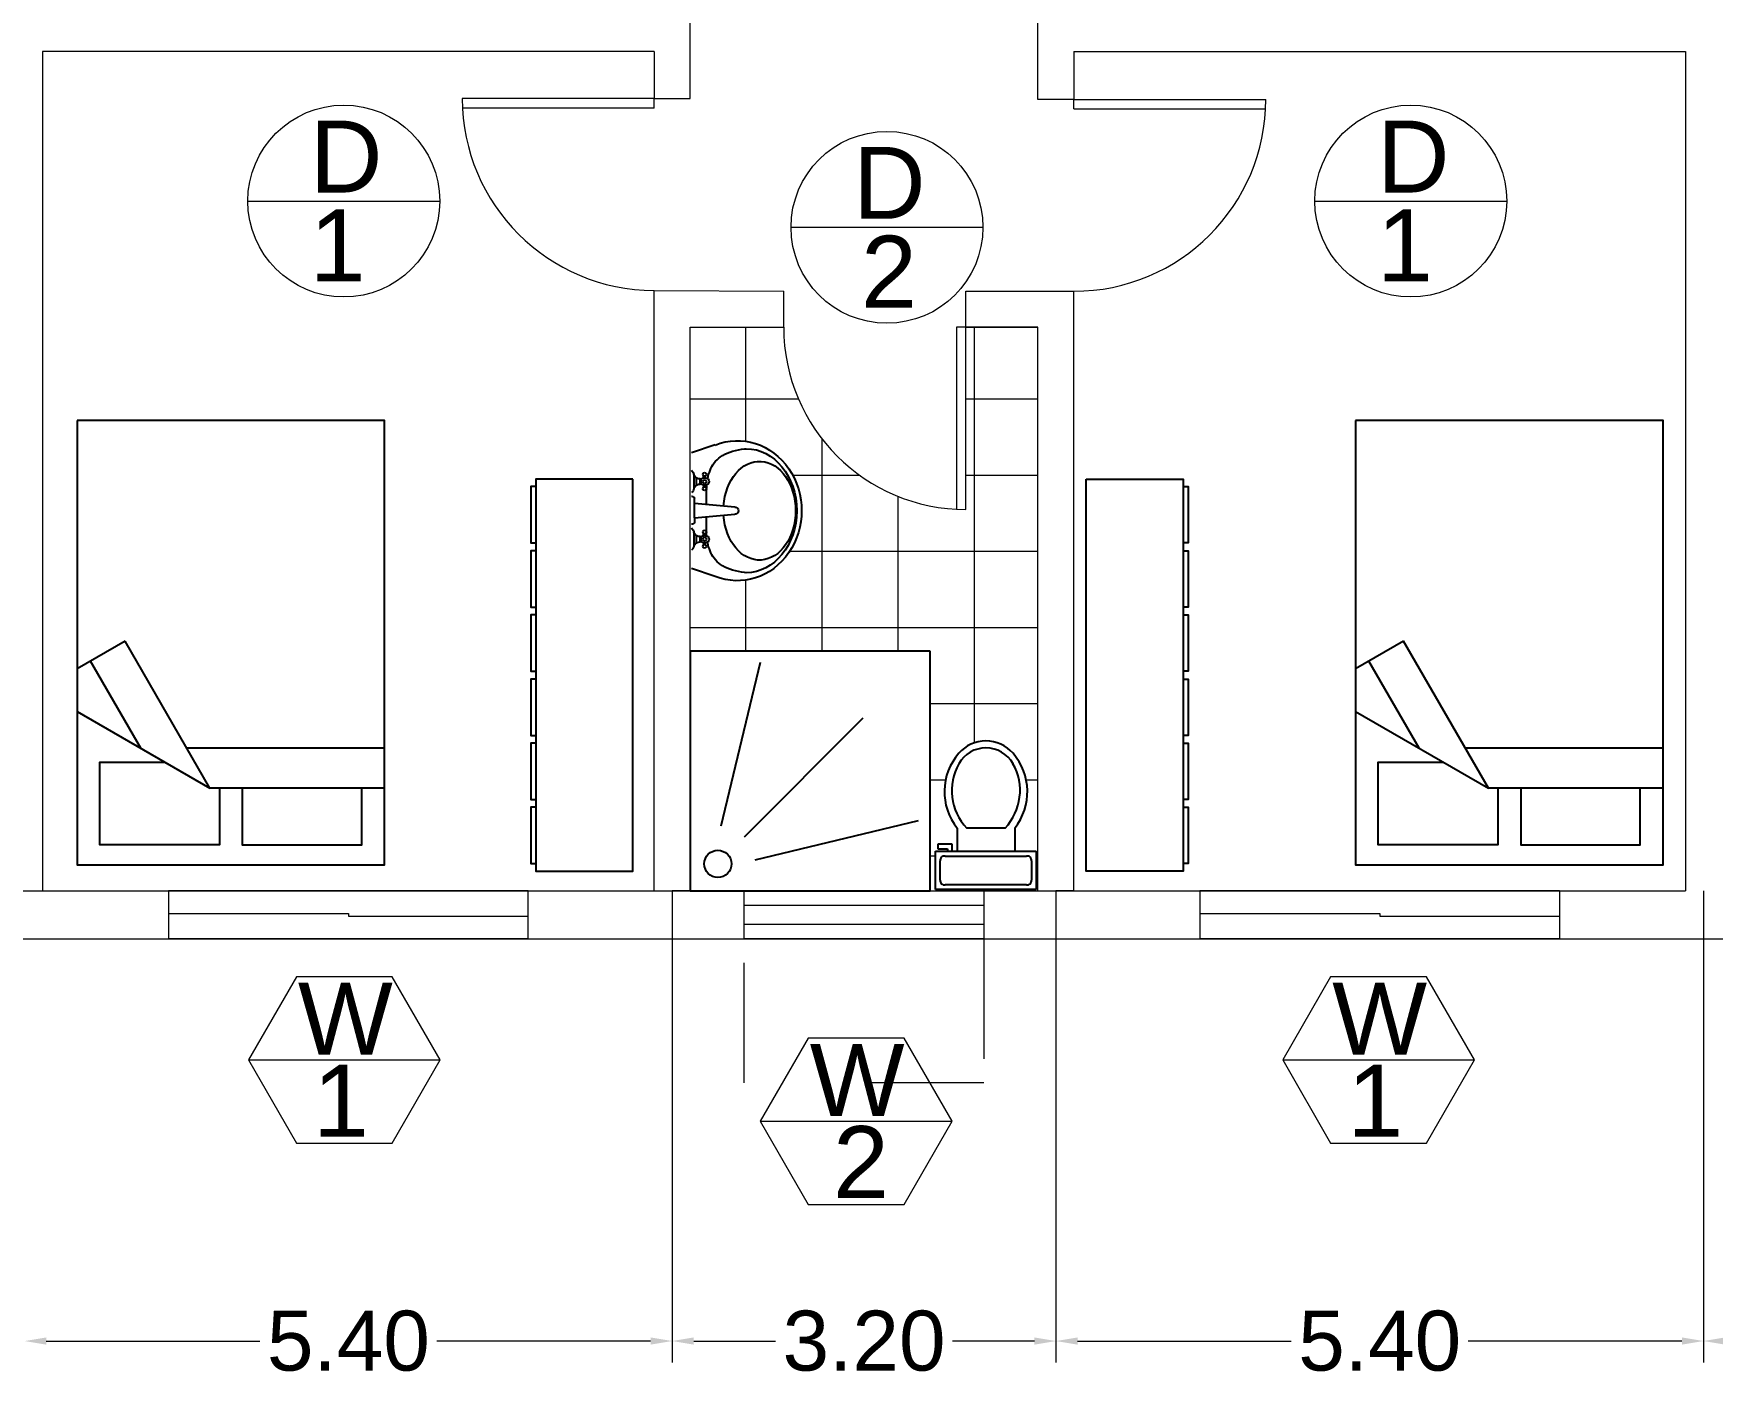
# Model space of a CAD drawing. Header units: millimetres. Extents: x 2391 to 3323, y 1596 to 2537.
# Drawn here: x 2864.24 to 2878.24, y 2466.11 to 2477.27 of the extents above; entities that cross this region are included whole.
import ezdxf

# ---------------------------------------------------------------- set-up
doc = ezdxf.new("R2010")
doc.units = ezdxf.units.MM
doc.linetypes.add('JIS_02_1.0', pattern=[2, 1, -1])
for name, color, linetype in [('BATH', 171, 'Continuous'), ('dimensions', 203, 'Continuous'), ('doors', 31, 'Continuous'), ('doors and windows schedule', 11, 'Continuous'), ('exterior wall', 140, 'Continuous'), ('interior wall', 191, 'Continuous'), ('windows', 241, 'Continuous')]:
    doc.layers.add(name, color=color, linetype=linetype)
doc.styles.get("Standard").update_dxf_attribs({"font": 'arial.ttf'})

msp = doc.modelspace()

# ---------------------------------------------------------------- linework, layer by layer
at = {"color": 0, "linetype": 'ByBlock'}
for p, q in [((2869.924, 2473.836), (2869.728, 2473.771)), ((2870.118, 2473.796), (2870.144, 2473.801)), ((2870.144, 2473.801), (2870.17, 2473.804)), ((2870.17, 2473.804), (2870.183, 2473.805)), ((2869.897, 2473.656), (2869.906, 2473.671)), ((2869.906, 2473.671), (2869.917, 2473.686)), ((2869.906, 2473.671), (2869.906, 2473.671)), ((2869.917, 2473.686), (2869.928, 2473.7)), ((2869.928, 2473.7), (2869.94, 2473.713)), ((2869.94, 2473.713), (2869.954, 2473.726)), ((2869.954, 2473.726), (2869.97, 2473.738)), ((2869.97, 2473.738), (2869.986, 2473.749)), ((2869.986, 2473.749), (2870.004, 2473.759)), ((2870.004, 2473.759), (2870.024, 2473.768)), ((2870.024, 2473.768), (2870.046, 2473.777)), ((2870.024, 2473.768), (2870.024, 2473.768)), ((2870.046, 2473.777), (2870.068, 2473.784)), ((2870.068, 2473.784), (2870.093, 2473.791)), ((2870.093, 2473.791), (2870.118, 2473.796)), ((2869.728, 2473.625), (2869.74, 2473.607)), ((2869.74, 2473.607), (2869.746, 2473.591)), ((2869.746, 2473.591), (2869.746, 2473.471)), ((2869.751, 2473.578), (2869.746, 2473.591)), ((2869.76, 2473.567), (2869.751, 2473.578)), ((2869.771, 2473.559), (2869.76, 2473.567)), ((2869.768, 2473.501), (2869.768, 2473.561)), ((2869.784, 2473.554), (2869.771, 2473.559)), ((2869.798, 2473.553), (2869.784, 2473.554)), ((2869.798, 2473.508), (2869.798, 2473.553)), ((2869.798, 2473.553), (2869.806, 2473.553)), ((2869.806, 2473.553), (2869.82, 2473.559)), ((2869.806, 2473.553), (2869.806, 2473.508)), ((2869.82, 2473.559), (2869.836, 2473.561)), ((2869.821, 2473.591), (2869.823, 2473.598)), ((2869.823, 2473.583), (2869.821, 2473.591)), ((2869.821, 2473.531), (2869.823, 2473.538)), ((2869.823, 2473.523), (2869.821, 2473.531)), ((2869.823, 2473.598), (2869.828, 2473.604)), ((2869.828, 2473.578), (2869.823, 2473.583)), ((2869.823, 2473.538), (2869.828, 2473.544)), ((2869.828, 2473.518), (2869.823, 2473.523)), ((2869.828, 2473.604), (2869.836, 2473.606)), ((2869.828, 2473.56), (2869.828, 2473.578)), ((2869.836, 2473.576), (2869.828, 2473.578)), ((2869.828, 2473.544), (2869.836, 2473.546)), ((2869.836, 2473.606), (2869.843, 2473.604)), ((2869.843, 2473.578), (2869.836, 2473.576)), ((2869.836, 2473.561), (2869.851, 2473.559)), ((2869.836, 2473.546), (2869.843, 2473.544)), ((2869.843, 2473.604), (2869.849, 2473.598)), ((2869.849, 2473.583), (2869.843, 2473.578)), ((2869.843, 2473.56), (2869.843, 2473.578)), ((2869.843, 2473.544), (2869.849, 2473.538)), ((2869.849, 2473.523), (2869.843, 2473.518)), ((2869.849, 2473.598), (2869.851, 2473.591)), ((2869.851, 2473.591), (2869.849, 2473.583)), ((2869.849, 2473.538), (2869.851, 2473.531)), ((2869.851, 2473.531), (2869.849, 2473.523)), ((2869.851, 2473.559), (2869.866, 2473.553)), ((2869.862, 2473.555), (2869.866, 2473.572)), ((2869.866, 2473.572), (2869.87, 2473.589)), ((2869.866, 2473.553), (2869.871, 2473.543)), ((2869.87, 2473.589), (2869.876, 2473.606)), ((2869.871, 2473.543), (2869.873, 2473.531)), ((2869.873, 2473.531), (2869.871, 2473.519)), ((2869.876, 2473.606), (2869.882, 2473.623)), ((2869.882, 2473.623), (2869.889, 2473.64)), ((2869.889, 2473.64), (2869.897, 2473.656)), ((2869.739, 2473.449), (2869.728, 2473.439)), ((2869.728, 2473.408), (2869.736, 2473.408)), ((2869.736, 2473.408), (2869.742, 2473.405)), ((2869.745, 2473.459), (2869.739, 2473.449)), ((2869.742, 2473.405), (2869.748, 2473.4)), ((2869.746, 2473.471), (2869.745, 2473.459)), ((2869.746, 2473.463), (2869.748, 2473.476)), ((2869.748, 2473.476), (2869.754, 2473.487)), ((2869.748, 2473.4), (2869.75, 2473.393)), ((2869.75, 2473.393), (2869.751, 2473.386)), ((2869.751, 2473.348), (2869.751, 2473.386)), ((2869.754, 2473.487), (2869.763, 2473.497)), ((2869.763, 2473.497), (2869.773, 2473.504)), ((2869.773, 2473.504), (2869.785, 2473.508)), ((2869.785, 2473.508), (2869.798, 2473.508)), ((2869.806, 2473.508), (2869.798, 2473.508)), ((2869.82, 2473.503), (2869.806, 2473.508)), ((2869.836, 2473.501), (2869.82, 2473.503)), ((2869.821, 2473.471), (2869.823, 2473.478)), ((2869.823, 2473.463), (2869.821, 2473.471)), ((2869.823, 2473.478), (2869.828, 2473.484)), ((2869.828, 2473.458), (2869.823, 2473.463)), ((2869.836, 2473.516), (2869.828, 2473.518)), ((2869.828, 2473.501), (2869.828, 2473.484)), ((2869.828, 2473.484), (2869.836, 2473.486)), ((2869.836, 2473.456), (2869.828, 2473.458)), ((2869.843, 2473.518), (2869.836, 2473.516)), ((2869.851, 2473.503), (2869.836, 2473.501)), ((2869.836, 2473.486), (2869.843, 2473.484)), ((2869.843, 2473.458), (2869.836, 2473.456)), ((2869.843, 2473.484), (2869.843, 2473.501)), ((2869.843, 2473.484), (2869.849, 2473.478)), ((2869.849, 2473.463), (2869.843, 2473.458)), ((2869.849, 2473.478), (2869.851, 2473.471)), ((2869.851, 2473.471), (2869.849, 2473.463)), ((2869.866, 2473.508), (2869.851, 2473.503)), ((2869.852, 2473.435), (2869.853, 2473.451)), ((2869.852, 2473.419), (2869.852, 2473.435)), ((2869.852, 2473.403), (2869.852, 2473.419)), ((2869.852, 2473.403), (2869.852, 2473.403)), ((2869.852, 2473.388), (2869.852, 2473.403)), ((2869.852, 2473.373), (2869.852, 2473.388)), ((2869.853, 2473.468), (2869.854, 2473.485)), ((2869.853, 2473.451), (2869.853, 2473.468)), ((2869.854, 2473.485), (2869.855, 2473.502)), ((2869.855, 2473.502), (2869.855, 2473.504)), ((2869.871, 2473.519), (2869.866, 2473.508)), ((2869.751, 2473.228), (2869.751, 2473.348)), ((2870.088, 2473.318), (2869.751, 2473.348)), ((2869.751, 2473.228), (2870.088, 2473.258)), ((2869.852, 2473.358), (2869.852, 2473.373)), ((2869.852, 2473.339), (2869.852, 2473.358)), ((2870.088, 2473.318), (2870.098, 2473.317)), ((2870.098, 2473.26), (2870.088, 2473.258)), ((2870.098, 2473.317), (2870.106, 2473.313)), ((2870.106, 2473.264), (2870.098, 2473.26)), ((2870.106, 2473.313), (2870.113, 2473.306)), ((2870.113, 2473.271), (2870.106, 2473.264)), ((2870.113, 2473.306), (2870.117, 2473.298)), ((2870.117, 2473.279), (2870.113, 2473.271)), ((2870.117, 2473.298), (2870.118, 2473.288)), ((2870.118, 2473.288), (2870.117, 2473.279)), ((2869.736, 2473.176), (2869.728, 2473.176)), ((2869.728, 2473.144), (2869.74, 2473.127)), ((2869.743, 2473.178), (2869.736, 2473.176)), ((2869.74, 2473.127), (2869.746, 2473.111)), ((2869.748, 2473.184), (2869.743, 2473.178)), ((2869.746, 2473.111), (2869.746, 2472.991)), ((2869.751, 2473.098), (2869.746, 2473.111)), ((2869.751, 2473.191), (2869.748, 2473.184)), ((2869.751, 2473.228), (2869.751, 2473.198)), ((2869.751, 2473.198), (2869.751, 2473.191)), ((2869.821, 2473.111), (2869.823, 2473.118)), ((2869.823, 2473.103), (2869.821, 2473.111)), ((2869.823, 2473.118), (2869.828, 2473.124)), ((2869.828, 2473.098), (2869.823, 2473.103)), ((2869.828, 2473.124), (2869.836, 2473.126)), ((2869.836, 2473.126), (2869.843, 2473.124)), ((2869.843, 2473.124), (2869.849, 2473.118)), ((2869.849, 2473.103), (2869.843, 2473.098)), ((2869.849, 2473.118), (2869.851, 2473.111)), ((2869.851, 2473.111), (2869.849, 2473.103)), ((2869.853, 2473.22), (2869.853, 2473.237)), ((2869.853, 2473.204), (2869.853, 2473.22)), ((2869.853, 2473.188), (2869.853, 2473.204)), ((2869.853, 2473.172), (2869.853, 2473.188)), ((2869.853, 2473.156), (2869.853, 2473.172)), ((2869.853, 2473.156), (2869.853, 2473.156)), ((2869.853, 2473.141), (2869.853, 2473.156)), ((2869.853, 2473.126), (2869.853, 2473.141)), ((2869.853, 2473.111), (2869.853, 2473.126)), ((2869.853, 2473.096), (2869.853, 2473.111)), ((2869.739, 2472.969), (2869.728, 2472.958)), ((2869.745, 2472.979), (2869.739, 2472.969)), ((2869.746, 2472.991), (2869.745, 2472.979)), ((2869.746, 2472.983), (2869.748, 2472.996)), ((2869.748, 2472.996), (2869.754, 2473.007)), ((2869.76, 2473.087), (2869.751, 2473.098)), ((2869.754, 2473.007), (2869.763, 2473.017)), ((2869.771, 2473.079), (2869.76, 2473.087)), ((2869.763, 2473.017), (2869.773, 2473.024)), ((2869.768, 2473.021), (2869.768, 2473.081)), ((2869.784, 2473.074), (2869.771, 2473.079)), ((2869.773, 2473.024), (2869.785, 2473.027)), ((2869.798, 2473.073), (2869.784, 2473.074)), ((2869.785, 2473.027), (2869.798, 2473.028)), ((2869.798, 2473.028), (2869.798, 2473.073)), ((2869.798, 2473.073), (2869.806, 2473.073)), ((2869.806, 2473.028), (2869.798, 2473.028)), ((2869.806, 2473.073), (2869.82, 2473.079)), ((2869.806, 2473.073), (2869.806, 2473.028)), ((2869.82, 2473.023), (2869.806, 2473.028)), ((2869.82, 2473.079), (2869.836, 2473.081)), ((2869.836, 2473.021), (2869.82, 2473.023)), ((2869.821, 2473.051), (2869.823, 2473.058)), ((2869.823, 2473.043), (2869.821, 2473.051)), ((2869.821, 2472.991), (2869.823, 2472.998)), ((2869.823, 2472.983), (2869.821, 2472.991)), ((2869.823, 2473.058), (2869.828, 2473.064)), ((2869.828, 2473.038), (2869.823, 2473.043)), ((2869.823, 2472.998), (2869.828, 2473.004)), ((2869.828, 2472.978), (2869.823, 2472.983)), ((2869.836, 2473.096), (2869.828, 2473.098)), ((2869.828, 2473.08), (2869.828, 2473.098)), ((2869.828, 2473.064), (2869.836, 2473.066)), ((2869.836, 2473.036), (2869.828, 2473.038)), ((2869.828, 2473.021), (2869.828, 2473.004)), ((2869.828, 2473.004), (2869.836, 2473.006)), ((2869.836, 2472.976), (2869.828, 2472.978)), ((2869.843, 2473.098), (2869.836, 2473.096)), ((2869.836, 2473.081), (2869.851, 2473.079)), ((2869.836, 2473.066), (2869.843, 2473.064)), ((2869.843, 2473.038), (2869.836, 2473.036)), ((2869.851, 2473.023), (2869.836, 2473.021)), ((2869.836, 2473.006), (2869.843, 2473.004)), ((2869.843, 2472.978), (2869.836, 2472.976)), ((2869.843, 2473.08), (2869.843, 2473.098)), ((2869.843, 2473.064), (2869.849, 2473.058)), ((2869.849, 2473.043), (2869.843, 2473.038)), ((2869.843, 2473.004), (2869.843, 2473.021)), ((2869.843, 2473.004), (2869.849, 2472.998)), ((2869.849, 2472.983), (2869.843, 2472.978)), ((2869.849, 2473.058), (2869.851, 2473.051)), ((2869.851, 2473.051), (2869.849, 2473.043)), ((2869.849, 2472.998), (2869.851, 2472.991)), ((2869.851, 2472.991), (2869.849, 2472.983)), ((2869.851, 2473.079), (2869.866, 2473.073)), ((2869.866, 2473.028), (2869.851, 2473.023)), ((2869.854, 2473.078), (2869.853, 2473.096)), ((2869.862, 2473.019), (2869.861, 2473.026)), ((2869.866, 2473.003), (2869.862, 2473.019)), ((2869.866, 2473.073), (2869.871, 2473.063)), ((2869.871, 2473.039), (2869.866, 2473.028)), ((2869.87, 2472.986), (2869.866, 2473.003)), ((2869.876, 2472.97), (2869.87, 2472.986)), ((2869.871, 2473.063), (2869.873, 2473.051)), ((2869.873, 2473.051), (2869.871, 2473.039)), ((2869.882, 2472.953), (2869.876, 2472.97)), ((2869.889, 2472.937), (2869.882, 2472.953)), ((2869.897, 2472.921), (2869.889, 2472.937)), ((2869.906, 2472.905), (2869.897, 2472.921)), ((2869.906, 2472.905), (2869.906, 2472.905)), ((2869.917, 2472.891), (2869.906, 2472.905)), ((2869.928, 2472.877), (2869.917, 2472.891)), ((2869.94, 2472.863), (2869.928, 2472.877)), ((2869.954, 2472.851), (2869.94, 2472.863)), ((2869.97, 2472.839), (2869.954, 2472.851)), ((2869.986, 2472.828), (2869.97, 2472.839)), ((2870.004, 2472.818), (2869.986, 2472.828)), ((2869.924, 2472.74), (2869.728, 2472.806)), ((2870.024, 2472.808), (2870.004, 2472.818)), ((2870.024, 2472.808), (2870.024, 2472.808)), ((2870.046, 2472.8), (2870.024, 2472.808)), ((2870.068, 2472.792), (2870.046, 2472.8)), ((2870.093, 2472.786), (2870.068, 2472.792)), ((2870.118, 2472.78), (2870.093, 2472.786)), ((2870.144, 2472.776), (2870.118, 2472.78)), ((2870.17, 2472.772), (2870.144, 2472.776)), ((2870.183, 2472.771), (2870.17, 2472.772)), ((2871.716, 2472.118), (2869.716, 2472.118)), ((2869.716, 2472.118), (2869.716, 2470.118)), ((2869.974, 2470.66), (2870.302, 2472.024)), ((2871.716, 2470.118), (2871.716, 2472.118)), ((2871.155, 2471.557), (2870.165, 2470.567)), ((2870.258, 2470.377), (2871.621, 2470.705)), ((2871.942, 2470.642), (2871.942, 2470.448)), ((2872.342, 2470.642), (2872.022, 2470.642)), ((2872.422, 2470.642), (2872.422, 2470.448)), ((2871.762, 2470.448), (2872.602, 2470.448)), ((2871.762, 2470.128), (2871.762, 2470.448)), ((2871.782, 2470.508), (2871.782, 2470.468)), ((2871.902, 2470.508), (2871.782, 2470.508)), ((2871.782, 2470.468), (2871.862, 2470.468)), ((2871.862, 2470.468), (2871.862, 2470.448)), ((2871.902, 2470.448), (2871.902, 2470.508)), ((2872.602, 2470.448), (2872.602, 2470.128)), ((2871.802, 2470.208), (2871.802, 2470.368)), ((2871.842, 2470.408), (2872.522, 2470.408)), ((2872.562, 2470.368), (2872.562, 2470.208)), ((2872.522, 2470.168), (2871.842, 2470.168)), ((2869.716, 2470.118), (2871.716, 2470.118)), ((2872.602, 2470.128), (2871.762, 2470.128))]:
    msp.add_line(p, q, dxfattribs=at)
at = {"linetype": 'Continuous'}
for p, q in [((2865.003, 2472.2), (2864.603, 2471.969)), ((2865.71, 2470.974), (2865.003, 2472.2)), ((2875.664, 2472.2), (2875.264, 2471.969)), ((2876.372, 2470.974), (2875.664, 2472.2)), ((2865.134, 2471.307), (2864.715, 2472.033)), ((2875.796, 2471.307), (2875.376, 2472.033)), ((2864.603, 2471.613), (2865.71, 2470.974)), ((2875.264, 2471.613), (2876.372, 2470.974)), ((2867.168, 2471.307), (2865.518, 2471.307)), ((2877.829, 2471.307), (2876.18, 2471.307)), ((2867.168, 2470.974), (2865.71, 2470.974)), ((2877.829, 2470.974), (2876.372, 2470.974))]:
    msp.add_line(p, q, dxfattribs=at)
for points in [[(2864.603, 2474.041), (2864.603, 2470.336), (2867.168, 2470.336), (2867.168, 2474.041)], [(2875.264, 2474.041), (2875.264, 2470.336), (2877.829, 2470.336), (2877.829, 2474.041)], [(2869.238, 2473.552), (2868.428, 2473.552), (2868.428, 2470.282), (2869.238, 2470.282)], [(2873.018, 2473.552), (2873.828, 2473.552), (2873.828, 2470.282), (2873.018, 2470.282)]]:
    msp.add_lwpolyline(points, close=True, dxfattribs=at)
for points in [[(2868.428, 2473.489), (2868.388, 2473.489), (2868.388, 2473.019), (2868.428, 2473.019)], [(2873.828, 2473.489), (2873.869, 2473.489), (2873.869, 2473.019), (2873.828, 2473.019)], [(2868.428, 2472.954), (2868.388, 2472.954), (2868.388, 2472.484), (2868.428, 2472.484)], [(2873.828, 2472.954), (2873.869, 2472.954), (2873.869, 2472.484), (2873.828, 2472.484)], [(2868.428, 2472.419), (2868.388, 2472.419), (2868.388, 2471.949), (2868.428, 2471.949)], [(2873.828, 2472.419), (2873.869, 2472.419), (2873.869, 2471.949), (2873.828, 2471.949)], [(2868.428, 2471.884), (2868.388, 2471.884), (2868.388, 2471.414), (2868.428, 2471.414)], [(2873.828, 2471.884), (2873.869, 2471.884), (2873.869, 2471.414), (2873.828, 2471.414)], [(2868.428, 2471.35), (2868.388, 2471.35), (2868.388, 2470.879), (2868.428, 2470.879)], [(2873.828, 2471.35), (2873.869, 2471.35), (2873.869, 2470.879), (2873.828, 2470.879)], [(2865.79, 2470.974), (2865.79, 2470.502), (2864.793, 2470.502), (2864.793, 2471.191), (2865.335, 2471.191)], [(2876.452, 2470.974), (2876.452, 2470.502), (2875.454, 2470.502), (2875.454, 2471.191), (2875.996, 2471.191)], [(2865.98, 2470.974), (2865.98, 2470.502), (2866.978, 2470.502), (2866.978, 2470.974)], [(2876.642, 2470.974), (2876.642, 2470.502), (2877.639, 2470.502), (2877.639, 2470.974)], [(2868.428, 2470.815), (2868.388, 2470.815), (2868.388, 2470.345), (2868.428, 2470.345)], [(2873.828, 2470.815), (2873.869, 2470.815), (2873.869, 2470.345), (2873.828, 2470.345)]]:
    msp.add_lwpolyline(points, dxfattribs=at)
at = {"color": 0, "linetype": 'ByBlock'}
msp.add_circle((2869.947, 2470.343), 0.113, dxfattribs=at)
for centre, radius, start, end in [((2872.182, 2471.068), 0.3, 41.0791, 138.9211), ((2872.182, 2471.05), 0.26, 29.5767, 150.4235), ((2872.323, 2470.945), 0.487, 138.9211, 218.5309), ((2872.35, 2470.954), 0.453, 150.4235, 223.6323), ((2872.014, 2470.954), 0.453, 316.3679, 29.5767), ((2872.041, 2470.945), 0.487, 321.4693, 41.0791), ((2871.837, 2470.373), 0.0354, 81.8699, 188.1301), ((2872.527, 2470.373), 0.0354, 351.8699, 98.1301), ((2871.837, 2470.203), 0.0354, 171.8699, 278.1301), ((2872.527, 2470.203), 0.0354, 261.8699, 8.1301)]:
    msp.add_arc(centre, radius, start, end, dxfattribs=at)
at = {"color": 0, "linetype": 'ByBlock', "extrusion": (0, 0, -1)}
for centre, major_axis, ratio, start_param, end_param in [((2870.11, 2473.288), (0, -0.584), 0.916316, 2.786438, 6.63834), ((2870.183, 2473.288), (0, -0.517), 0.815274, 3.141593, 6.283185), ((2870.294, 2473.288), (0, -0.412), 0.730435, 1.664123, 7.760732)]:
    msp.add_ellipse(centre, major_axis=major_axis, ratio=ratio, start_param=start_param, end_param=end_param, dxfattribs=at)
at = {"layer": 'BATH', "linetype": 'Continuous', "lineweight": 13}
for p, q in [((2870.181, 2473.868), (2870.181, 2474.818)), ((2872.086, 2471.352), (2872.086, 2474.818)), ((2869.716, 2474.22), (2870.618, 2474.22)), ((2872.016, 2474.22), (2872.616, 2474.22)), ((2870.816, 2472.118), (2870.816, 2473.884)), ((2870.572, 2473.585), (2871.126, 2473.585)), ((2872.016, 2473.585), (2872.616, 2473.585)), ((2871.451, 2472.118), (2871.451, 2473.407)), ((2870.547, 2472.95), (2872.616, 2472.95)), ((2870.181, 2472.118), (2870.181, 2472.709)), ((2869.716, 2472.315), (2872.616, 2472.315)), ((2871.716, 2471.68), (2872.616, 2471.68)), ((2871.716, 2471.045), (2871.847, 2471.045)), ((2872.518, 2471.045), (2872.616, 2471.045)), ((2871.716, 2470.41), (2871.762, 2470.41))]:
    msp.add_line(p, q, dxfattribs=at)
at = {"layer": 'dimensions', "lineweight": 13}
for p, q in [((2864.016, 2470.118), (2864.316, 2470.118)), ((2869.416, 2470.118), (2869.716, 2470.118)), ((2869.716, 2470.118), (2869.566, 2470.118)), ((2869.566, 2470.118), (2869.566, 2468.562)), ((2869.566, 2470.056), (2869.566, 2466.184)), ((2872.616, 2470.118), (2872.916, 2470.118)), ((2872.916, 2470.118), (2872.766, 2470.118)), ((2872.766, 2470.118), (2872.766, 2467.629)), ((2872.766, 2470.056), (2872.766, 2466.184)), ((2878.166, 2470.118), (2878.166, 2467.57)), ((2869.566, 2469.656), (2869.566, 2466.184)), ((2872.766, 2469.656), (2872.766, 2466.184)), ((2878.166, 2469.656), (2878.166, 2466.184)), ((2878.166, 2469.656), (2878.166, 2466.184)), ((2864.346, 2466.364), (2866.127, 2466.364)), ((2869.386, 2466.364), (2867.604, 2466.364)), ((2869.746, 2466.364), (2870.427, 2466.364)), ((2872.586, 2466.364), (2871.904, 2466.364)), ((2872.946, 2466.364), (2874.727, 2466.364)), ((2877.986, 2466.364), (2876.204, 2466.364))]:
    msp.add_line(p, q, dxfattribs=at)
at = {"layer": 'dimensions'}
for points in [[(2864.346, 2466.394), (2864.346, 2466.334), (2864.166, 2466.364)], [(2869.386, 2466.394), (2869.386, 2466.334), (2869.566, 2466.364)], [(2869.746, 2466.394), (2869.746, 2466.334), (2869.566, 2466.364)], [(2872.586, 2466.394), (2872.586, 2466.334), (2872.766, 2466.364)], [(2872.946, 2466.394), (2872.946, 2466.334), (2872.766, 2466.364)], [(2877.986, 2466.394), (2877.986, 2466.334), (2878.166, 2466.364)], [(2878.346, 2466.394), (2878.346, 2466.334), (2878.166, 2466.364)]]:
    msp.add_solid(points, dxfattribs=at)
at = {"layer": 'doors', "lineweight": 13}
for p, q in [((2869.416, 2476.725), (2867.816, 2476.725)), ((2869.416, 2476.645), (2867.818, 2476.645)), ((2869.416, 2476.645), (2869.416, 2476.725)), ((2872.916, 2476.718), (2874.516, 2476.718)), ((2872.916, 2476.638), (2872.916, 2476.718)), ((2872.916, 2476.638), (2874.514, 2476.638)), ((2872.016, 2474.818), (2871.936, 2474.818)), ((2871.936, 2474.818), (2871.936, 2473.3)), ((2872.016, 2474.818), (2871.936, 2474.818)), ((2872.016, 2473.298), (2872.016, 2474.818))]:
    msp.add_line(p, q, dxfattribs=at)
for centre, radius, start, end in [((2869.416, 2476.725), 1.6, 180, 270), ((2872.916, 2476.718), 1.6, 270, 0), ((2872.016, 2474.818), 1.52, 180, 270)]:
    msp.add_arc(centre, radius, start, end, dxfattribs=at)
at = {"layer": 'doors and windows schedule', "lineweight": 13}
for p, q in [((2866.027, 2475.87), (2867.627, 2475.87)), ((2874.925, 2475.87), (2876.525, 2475.87)), ((2870.557, 2475.651), (2872.157, 2475.651)), ((2866.432, 2469.401), (2866.032, 2468.708)), ((2867.232, 2469.401), (2866.432, 2469.401)), ((2867.632, 2468.708), (2867.232, 2469.401)), ((2875.057, 2469.401), (2874.657, 2468.708)), ((2875.857, 2469.401), (2875.057, 2469.401)), ((2876.257, 2468.708), (2875.857, 2469.401)), ((2870.7, 2468.889), (2870.3, 2468.197)), ((2871.5, 2468.889), (2870.7, 2468.889)), ((2871.9, 2468.197), (2871.5, 2468.889)), ((2866.032, 2468.708), (2867.632, 2468.708)), ((2866.032, 2468.708), (2866.432, 2468.015)), ((2867.232, 2468.015), (2867.632, 2468.708)), ((2874.657, 2468.708), (2876.257, 2468.708)), ((2874.657, 2468.708), (2875.057, 2468.015)), ((2875.857, 2468.015), (2876.257, 2468.708)), ((2870.3, 2468.197), (2871.9, 2468.197)), ((2870.3, 2468.197), (2870.7, 2467.504)), ((2871.5, 2467.504), (2871.9, 2468.197)), ((2866.432, 2468.015), (2867.232, 2468.015)), ((2875.057, 2468.015), (2875.857, 2468.015)), ((2870.7, 2467.504), (2871.5, 2467.504))]:
    msp.add_line(p, q, dxfattribs=at)
for centre in [(2866.827, 2475.87), (2875.725, 2475.87), (2871.357, 2475.651)]:
    msp.add_circle(centre, 0.8, dxfattribs=at)
at = {"layer": 'exterior wall', "lineweight": 13}
for p, q in [((2864.316, 2470.118), (2869.416, 2470.118)), ((2869.716, 2470.118), (2872.616, 2470.118)), ((2872.916, 2470.118), (2878.016, 2470.118)), ((2850.966, 2469.718), (2891.366, 2469.718))]:
    msp.add_line(p, q, dxfattribs=at)
at = {"layer": 'interior wall', "lineweight": 13}
for p, q in [((2869.716, 2476.725), (2869.716, 2477.418)), ((2872.616, 2476.718), (2872.616, 2477.418)), ((2864.316, 2477.118), (2864.316, 2470.118)), ((2869.416, 2477.118), (2864.316, 2477.118)), ((2869.416, 2477.118), (2869.416, 2476.725)), ((2872.916, 2477.118), (2878.016, 2477.118)), ((2872.916, 2477.118), (2872.916, 2476.718)), ((2878.016, 2477.118), (2878.016, 2470.118)), ((2869.416, 2476.725), (2869.716, 2476.725)), ((2872.916, 2476.718), (2872.616, 2476.718)), ((2869.416, 2475.125), (2870.496, 2475.118)), ((2869.416, 2475.125), (2869.416, 2475.118)), ((2869.416, 2470.118), (2869.416, 2475.118)), ((2870.496, 2474.818), (2870.496, 2475.118)), ((2872.016, 2475.118), (2872.916, 2475.118)), ((2872.016, 2474.818), (2872.016, 2475.118)), ((2872.916, 2470.118), (2872.916, 2475.118)), ((2869.716, 2470.118), (2869.716, 2474.818)), ((2869.716, 2474.818), (2870.496, 2474.818)), ((2872.016, 2474.818), (2872.616, 2474.818)), ((2872.616, 2474.818), (2872.016, 2474.818)), ((2872.616, 2470.118), (2872.616, 2474.818))]:
    msp.add_line(p, q, dxfattribs=at)
at = {"layer": 'windows', "lineweight": 13}
for p, q in [((2868.366, 2470.118), (2865.366, 2470.118)), ((2865.366, 2470.118), (2865.366, 2469.718)), ((2868.366, 2469.718), (2868.366, 2470.118)), ((2870.166, 2469.718), (2870.166, 2470.118)), ((2870.166, 2470.118), (2872.166, 2470.118)), ((2872.166, 2470.118), (2872.166, 2469.718)), ((2876.966, 2470.118), (2873.966, 2470.118)), ((2873.966, 2470.118), (2873.966, 2469.718)), ((2876.966, 2470.118), (2876.966, 2469.718)), ((2865.366, 2469.928), (2866.866, 2469.928)), ((2866.866, 2469.928), (2866.866, 2469.908)), ((2866.866, 2469.908), (2868.366, 2469.908)), ((2870.166, 2469.998), (2872.166, 2469.998)), ((2873.966, 2469.928), (2875.466, 2469.928)), ((2875.466, 2469.928), (2875.466, 2469.908)), ((2875.466, 2469.908), (2876.966, 2469.908)), ((2872.166, 2469.838), (2870.166, 2469.838)), ((2868.366, 2469.718), (2865.366, 2469.718)), ((2872.166, 2469.718), (2870.166, 2469.718)), ((2876.966, 2469.718), (2873.966, 2469.718))]:
    msp.add_line(p, q, dxfattribs=at)
at = {"layer": 'windows', "linetype": 'JIS_02_1.0', "lineweight": 13}
for p, q in [((2870.166, 2468.518), (2870.166, 2469.718)), ((2872.166, 2469.718), (2872.166, 2468.518)), ((2872.166, 2468.518), (2870.166, 2468.518))]:
    msp.add_line(p, q, dxfattribs=at)

# ---------------------------------------------------------------- texts
at = {"layer": 'dimensions', "lineweight": 13, "char_height": 0.5, "attachment_point": 5}
for s, insert in [('\\A1;5.40', (2866.866, 2466.364)), ('\\A1;3.20', (2871.166, 2466.364)), ('\\A1;5.40', (2875.466, 2466.364))]:
    msp.add_mtext(s, dxfattribs=dict(at, insert=insert))
at = {"layer": 'doors and windows schedule'}
for s, p in [('D', (2866.545, 2475.941)), ('D', (2875.443, 2475.941)), ('D', (2871.074, 2475.722)), ('1', (2866.544, 2475.2)), ('1', (2875.443, 2475.2)), ('2', (2871.141, 2474.981)), ('W', (2866.445, 2468.752)), ('W', (2875.07, 2468.752)), ('W', (2870.713, 2468.241)), ('1', (2866.572, 2468.068)), ('1', (2875.197, 2468.068)), ('2', (2870.907, 2467.556))]:
    msp.add_text(s, height=0.6, dxfattribs=at).set_placement(p)

doc.saveas('drawing.dxf')
